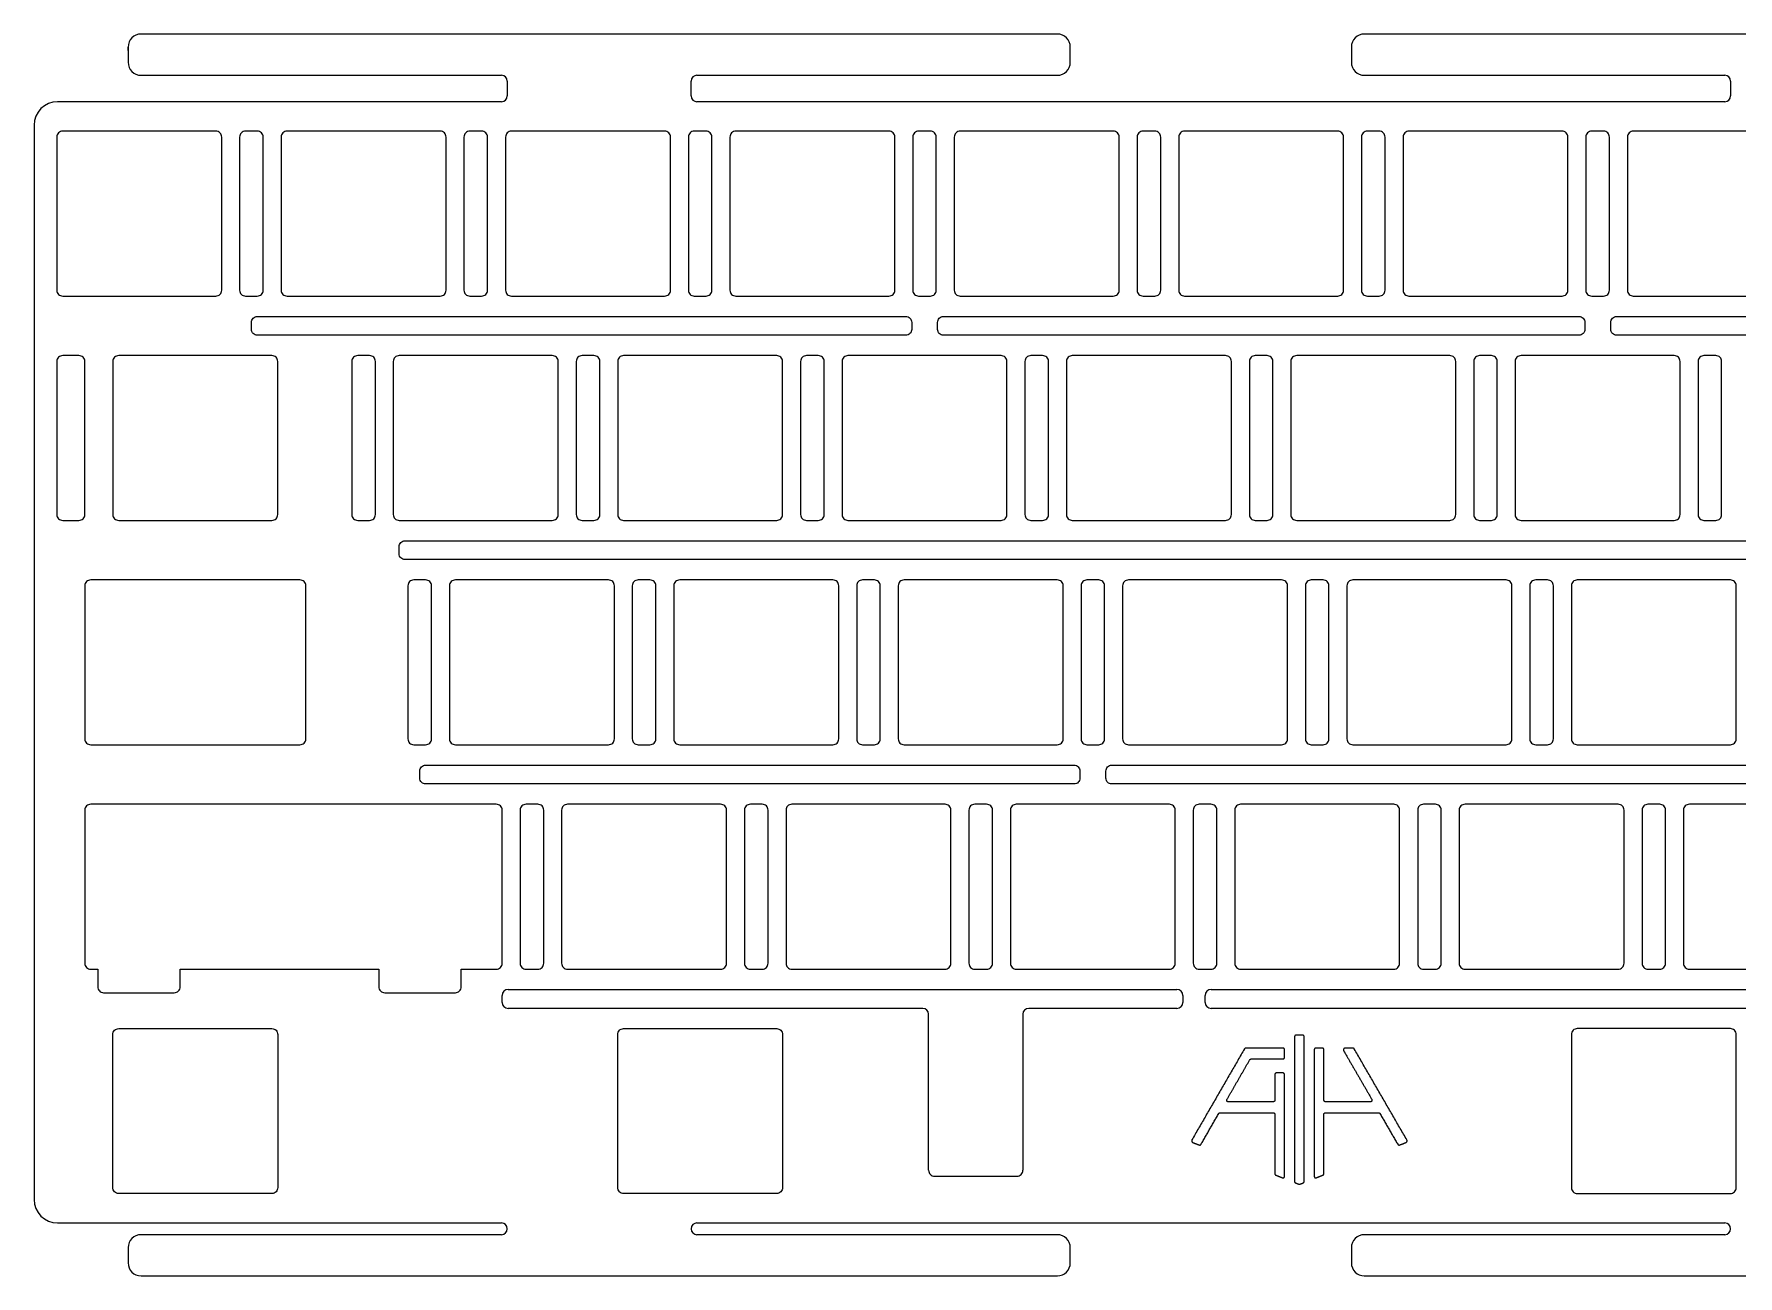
# Model space of a CAD drawing. Header units: millimetres. Extents: x 12638 to 12941, y -758 to -653.
# Drawn here: x 12637.8 to 12782.5, y -758 to -652.6 of the extents above; entities that cross this region are included whole.
import ezdxf

# ---------------------------------------------------------------- set-up
doc = ezdxf.new("R2010")
doc.units = ezdxf.units.MM
doc.layers.add('Default', color=7, linetype='Continuous', true_color=0x000000)
doc.layers.add('Make2D$可见线$曲线', color=7, linetype='Continuous', true_color=0x000000)

msp = doc.modelspace()

# ---------------------------------------------------------------- linework, layer by layer
at = {"layer": 'Default'}
for p, q in [((12645.79, -653.95), (12645.79, -653.65)), ((12645.79, -653.65), (12645.79, -654.95)), ((12724.69, -652.55), (12646.89, -652.55)), ((12725.79, -653.95), (12725.79, -653.65)), ((12749.65, -653.65), (12749.65, -654.95)), ((12828.55, -652.55), (12750.75, -652.55)), ((12725.79, -654.95), (12725.79, -653.95)), ((12646.89, -656.05), (12656.89, -656.05)), ((12656.89, -656.05), (12677.49, -656.05)), ((12677.99, -656.55), (12677.99, -657.8)), ((12693.59, -657.8), (12693.59, -656.55)), ((12694.09, -656.05), (12714.69, -656.05)), ((12714.69, -656.05), (12724.69, -656.05)), ((12750.75, -656.05), (12760.75, -656.05)), ((12760.75, -656.05), (12781.35, -656.05)), ((12781.85, -656.55), (12781.85, -657.8)), ((12677.49, -658.3), (12639.81, -658.3)), ((12781.35, -658.3), (12694.09, -658.3)), ((12637.81, -660.3), (12637.81, -660.3)), ((12637.81, -660.3), (12637.81, -751.5)), ((12653.24, -660.8), (12640.24, -660.8)), ((12672.29, -660.8), (12659.29, -660.8)), ((12691.34, -660.8), (12678.34, -660.8)), ((12710.39, -660.8), (12697.39, -660.8)), ((12729.44, -660.8), (12716.44, -660.8)), ((12748.49, -660.8), (12735.49, -660.8)), ((12767.54, -660.8), (12754.54, -660.8)), ((12786.59, -660.8), (12773.59, -660.8)), ((12639.74, -661.3), (12639.74, -674.3)), ((12653.74, -674.3), (12653.74, -661.3)), ((12658.79, -661.3), (12658.79, -674.3)), ((12672.79, -674.3), (12672.79, -661.3)), ((12677.84, -661.3), (12677.84, -674.3)), ((12691.84, -674.3), (12691.84, -661.3)), ((12696.89, -661.3), (12696.89, -674.3)), ((12710.89, -674.3), (12710.89, -661.3)), ((12715.94, -661.3), (12715.94, -674.3)), ((12729.94, -674.3), (12729.94, -661.3)), ((12734.99, -661.3), (12734.99, -674.3)), ((12748.99, -674.3), (12748.99, -661.3)), ((12754.04, -661.3), (12754.04, -674.3)), ((12768.04, -674.3), (12768.04, -661.3)), ((12773.09, -661.3), (12773.09, -674.3)), ((12640.24, -674.8), (12653.24, -674.8)), ((12659.29, -674.8), (12672.29, -674.8)), ((12678.34, -674.8), (12691.34, -674.8)), ((12697.39, -674.8), (12710.39, -674.8)), ((12716.44, -674.8), (12729.44, -674.8)), ((12735.49, -674.8), (12748.49, -674.8)), ((12754.54, -674.8), (12767.54, -674.8)), ((12773.59, -674.8), (12786.59, -674.8)), ((12658, -679.85), (12645, -679.85)), ((12681.81, -679.85), (12668.81, -679.85)), ((12700.86, -679.85), (12687.86, -679.85)), ((12719.91, -679.85), (12706.91, -679.85)), ((12738.96, -679.85), (12725.96, -679.85)), ((12758.01, -679.85), (12745.01, -679.85)), ((12777.06, -679.85), (12764.06, -679.85)), ((12644.5, -680.35), (12644.5, -693.35)), ((12658.5, -693.35), (12658.5, -680.35)), ((12668.31, -680.35), (12668.31, -693.35)), ((12682.31, -693.35), (12682.31, -680.35)), ((12687.36, -680.35), (12687.36, -693.35)), ((12701.36, -693.35), (12701.36, -680.35)), ((12706.41, -680.35), (12706.41, -693.35)), ((12720.41, -693.35), (12720.41, -680.35)), ((12725.46, -680.35), (12725.46, -693.35)), ((12739.46, -693.35), (12739.46, -680.35)), ((12744.51, -680.35), (12744.51, -693.35)), ((12758.51, -693.35), (12758.51, -680.35)), ((12763.56, -680.35), (12763.56, -693.35)), ((12777.56, -693.35), (12777.56, -680.35)), ((12645, -693.85), (12658, -693.85)), ((12668.81, -693.85), (12681.81, -693.85)), ((12687.86, -693.85), (12700.86, -693.85)), ((12706.91, -693.85), (12719.91, -693.85)), ((12725.96, -693.85), (12738.96, -693.85)), ((12745.01, -693.85), (12758.01, -693.85)), ((12764.06, -693.85), (12777.06, -693.85)), ((12642.12, -699.4), (12642.12, -712.4)), ((12660.38, -698.9), (12642.62, -698.9)), ((12660.88, -712.4), (12660.88, -699.4)), ((12673.08, -699.4), (12673.08, -712.4)), ((12686.58, -698.9), (12673.58, -698.9)), ((12687.08, -712.4), (12687.08, -699.4)), ((12692.13, -699.4), (12692.13, -712.4)), ((12705.63, -698.9), (12692.63, -698.9)), ((12706.13, -712.4), (12706.13, -699.4)), ((12711.18, -699.4), (12711.18, -712.4)), ((12724.68, -698.9), (12711.68, -698.9)), ((12725.18, -712.4), (12725.18, -699.4)), ((12730.23, -699.4), (12730.23, -712.4)), ((12743.73, -698.9), (12730.73, -698.9)), ((12744.23, -712.4), (12744.23, -699.4)), ((12749.28, -699.4), (12749.28, -712.4)), ((12762.78, -698.9), (12749.78, -698.9)), ((12763.28, -712.4), (12763.28, -699.4)), ((12768.33, -699.4), (12768.33, -712.4)), ((12781.83, -698.9), (12768.83, -698.9)), ((12782.33, -712.4), (12782.33, -699.4)), ((12642.62, -712.9), (12660.38, -712.9)), ((12673.58, -712.9), (12686.58, -712.9)), ((12692.63, -712.9), (12705.63, -712.9)), ((12711.68, -712.9), (12724.68, -712.9)), ((12730.73, -712.9), (12743.73, -712.9)), ((12749.78, -712.9), (12762.78, -712.9)), ((12768.83, -712.9), (12781.83, -712.9)), ((12642.12, -718.45), (12642.12, -731.45)), ((12677.05, -717.95), (12642.62, -717.95)), ((12677.55, -731.45), (12677.55, -718.45)), ((12682.6, -718.45), (12682.6, -731.45)), ((12696.1, -717.95), (12683.1, -717.95)), ((12696.6, -731.45), (12696.6, -718.45)), ((12701.65, -718.45), (12701.65, -731.45)), ((12715.15, -717.95), (12702.15, -717.95)), ((12715.65, -731.45), (12715.65, -718.45)), ((12720.7, -718.45), (12720.7, -731.45)), ((12720.7, -718.45), (12720.7, -731.45)), ((12734.2, -717.95), (12721.2, -717.95)), ((12734.2, -717.95), (12721.2, -717.95)), ((12734.7, -731.45), (12734.7, -718.45)), ((12734.7, -731.45), (12734.7, -718.45)), ((12739.75, -718.45), (12739.75, -731.45)), ((12753.25, -717.95), (12740.25, -717.95)), ((12753.75, -731.45), (12753.75, -718.45)), ((12758.8, -718.45), (12758.8, -731.45)), ((12772.3, -717.95), (12759.3, -717.95)), ((12772.8, -731.45), (12772.8, -718.45)), ((12777.85, -718.45), (12777.85, -731.45)), ((12791.35, -717.95), (12778.35, -717.95)), ((12683.1, -731.95), (12696.1, -731.95)), ((12702.15, -731.95), (12715.15, -731.95)), ((12721.2, -731.95), (12734.2, -731.95)), ((12721.2, -731.95), (12734.2, -731.95)), ((12740.25, -731.95), (12753.25, -731.95)), ((12759.3, -731.95), (12772.3, -731.95)), ((12778.35, -731.95), (12791.35, -731.95)), ((12643.71, -733.95), (12649.71, -733.95)), ((12667.58, -733.95), (12673.58, -733.95)), ((12677.55, -734.78), (12677.55, -734.18)), ((12678.05, -733.68), (12734.84, -733.68)), ((12735.34, -734.18), (12735.34, -734.78)), ((12737.24, -734.78), (12737.24, -734.18)), ((12737.74, -733.68), (12802.32, -733.68)), ((12713.26, -735.28), (12678.05, -735.28)), ((12713.76, -749.03), (12713.76, -735.78)), ((12721.76, -735.78), (12721.76, -749.03)), ((12734.84, -735.28), (12722.26, -735.28)), ((12802.32, -735.28), (12737.74, -735.28)), ((12714.26, -749.53), (12721.26, -749.53)), ((12639.81, -753.5), (12639.81, -753.5)), ((12639.81, -753.5), (12644.69, -753.5)), ((12644.69, -753.5), (12677.49, -753.5)), ((12694.09, -753.5), (12781.35, -753.5)), ((12677.49, -754.5), (12646.89, -754.5)), ((12724.69, -754.5), (12694.09, -754.5)), ((12781.35, -754.5), (12750.75, -754.5)), ((12645.79, -755.6), (12645.79, -756.9)), ((12725.79, -756.9), (12725.79, -755.6)), ((12749.65, -755.6), (12749.65, -756.9)), ((12646.89, -758), (12724.69, -758)), ((12750.75, -758), (12828.55, -758))]:
    msp.add_line(p, q, dxfattribs=at)
for points in [[(12640.24, -660.8), (12640.24, -660.8, 0.414214), (12639.74, -661.3)], [(12653.74, -661.3), (12653.74, -661.3, 0.414214), (12653.24, -660.8)], [(12659.29, -660.8), (12659.29, -660.8, 0.414214), (12658.79, -661.3)], [(12672.79, -661.3), (12672.79, -661.3, 0.414214), (12672.29, -660.8)], [(12678.34, -660.8), (12678.34, -660.8, 0.414214), (12677.84, -661.3)], [(12691.84, -661.3), (12691.84, -661.3, 0.414214), (12691.34, -660.8)], [(12697.39, -660.8), (12697.39, -660.8, 0.414214), (12696.89, -661.3)], [(12710.89, -661.3), (12710.89, -661.3, 0.414214), (12710.39, -660.8)], [(12716.44, -660.8), (12716.44, -660.8, 0.414214), (12715.94, -661.3)], [(12729.94, -661.3), (12729.94, -661.3, 0.414214), (12729.44, -660.8)], [(12735.49, -660.8), (12735.49, -660.8, 0.414214), (12734.99, -661.3)], [(12748.99, -661.3), (12748.99, -661.3, 0.414214), (12748.49, -660.8)], [(12754.54, -660.8), (12754.54, -660.8, 0.414214), (12754.04, -661.3)], [(12768.04, -661.3), (12768.04, -661.3, 0.414214), (12767.54, -660.8)], [(12773.59, -660.8), (12773.59, -660.8, 0.414214), (12773.09, -661.3)], [(12639.74, -674.3), (12639.74, -674.3, 0.414214), (12640.24, -674.8)], [(12653.24, -674.8), (12653.24, -674.8, 0.414214), (12653.74, -674.3)], [(12658.79, -674.3), (12658.79, -674.3, 0.414214), (12659.29, -674.8)], [(12672.29, -674.8), (12672.29, -674.8, 0.414214), (12672.79, -674.3)], [(12677.84, -674.3), (12677.84, -674.3, 0.414214), (12678.34, -674.8)], [(12691.34, -674.8), (12691.34, -674.8, 0.414214), (12691.84, -674.3)], [(12696.89, -674.3), (12696.89, -674.3, 0.414214), (12697.39, -674.8)], [(12710.39, -674.8), (12710.39, -674.8, 0.414214), (12710.89, -674.3)], [(12715.94, -674.3), (12715.94, -674.3, 0.414214), (12716.44, -674.8)], [(12729.44, -674.8), (12729.44, -674.8, 0.414214), (12729.94, -674.3)], [(12734.99, -674.3), (12734.99, -674.3, 0.414214), (12735.49, -674.8)], [(12748.49, -674.8), (12748.49, -674.8, 0.414214), (12748.99, -674.3)], [(12754.04, -674.3), (12754.04, -674.3, 0.414214), (12754.54, -674.8)], [(12767.54, -674.8), (12767.54, -674.8, 0.414214), (12768.04, -674.3)], [(12773.09, -674.3), (12773.09, -674.3, 0.414214), (12773.59, -674.8)], [(12645, -679.85), (12645, -679.85, 0.414214), (12644.5, -680.35)], [(12658.5, -680.35), (12658.5, -680.35, 0.414214), (12658, -679.85)], [(12668.81, -679.85), (12668.81, -679.85, 0.414214), (12668.31, -680.35)], [(12682.31, -680.35), (12682.31, -680.35, 0.414214), (12681.81, -679.85)], [(12687.86, -679.85), (12687.86, -679.85, 0.414214), (12687.36, -680.35)], [(12701.36, -680.35), (12701.36, -680.35, 0.414214), (12700.86, -679.85)], [(12706.91, -679.85), (12706.91, -679.85, 0.414214), (12706.41, -680.35)], [(12720.41, -680.35), (12720.41, -680.35, 0.414214), (12719.91, -679.85)], [(12725.96, -679.85), (12725.96, -679.85, 0.414214), (12725.46, -680.35)], [(12739.46, -680.35), (12739.46, -680.35, 0.414214), (12738.96, -679.85)], [(12745.01, -679.85), (12745.01, -679.85, 0.414214), (12744.51, -680.35)], [(12758.51, -680.35), (12758.51, -680.35, 0.414214), (12758.01, -679.85)], [(12764.06, -679.85), (12764.06, -679.85, 0.414214), (12763.56, -680.35)], [(12777.56, -680.35), (12777.56, -680.35, 0.414214), (12777.06, -679.85)], [(12644.5, -693.35), (12644.5, -693.35, 0.414214), (12645, -693.85)], [(12658, -693.85), (12658, -693.85, 0.414214), (12658.5, -693.35)], [(12668.31, -693.35), (12668.31, -693.35, 0.414214), (12668.81, -693.85)], [(12681.81, -693.85), (12681.81, -693.85, 0.414214), (12682.31, -693.35)], [(12687.36, -693.35), (12687.36, -693.35, 0.414214), (12687.86, -693.85)], [(12700.86, -693.85), (12700.86, -693.85, 0.414214), (12701.36, -693.35)], [(12706.41, -693.35), (12706.41, -693.35, 0.414214), (12706.91, -693.85)], [(12719.91, -693.85), (12719.91, -693.85, 0.414214), (12720.41, -693.35)], [(12725.46, -693.35), (12725.46, -693.35, 0.414214), (12725.96, -693.85)], [(12738.96, -693.85), (12738.96, -693.85, 0.414214), (12739.46, -693.35)], [(12744.51, -693.35), (12744.51, -693.35, 0.414214), (12745.01, -693.85)], [(12758.01, -693.85), (12758.01, -693.85, 0.414214), (12758.51, -693.35)], [(12763.56, -693.35), (12763.56, -693.35, 0.414214), (12764.06, -693.85)], [(12777.06, -693.85), (12777.06, -693.85, 0.414214), (12777.56, -693.35)], [(12642.62, -698.9), (12642.62, -698.9, 0.414214), (12642.12, -699.4)], [(12660.88, -699.4), (12660.88, -699.4, 0.414214), (12660.38, -698.9)], [(12673.58, -698.9), (12673.58, -698.9, 0.414214), (12673.08, -699.4)], [(12687.08, -699.4), (12687.08, -699.4, 0.414214), (12686.58, -698.9)], [(12692.63, -698.9), (12692.63, -698.9, 0.414214), (12692.13, -699.4)], [(12706.13, -699.4), (12706.13, -699.4, 0.414214), (12705.63, -698.9)], [(12711.68, -698.9), (12711.68, -698.9, 0.414214), (12711.18, -699.4)], [(12725.18, -699.4), (12725.18, -699.4, 0.414214), (12724.68, -698.9)], [(12730.73, -698.9), (12730.73, -698.9, 0.414214), (12730.23, -699.4)], [(12744.23, -699.4), (12744.23, -699.4, 0.414214), (12743.73, -698.9)], [(12749.78, -698.9), (12749.78, -698.9, 0.414214), (12749.28, -699.4)], [(12763.28, -699.4), (12763.28, -699.4, 0.414214), (12762.78, -698.9)], [(12768.83, -698.9), (12768.83, -698.9, 0.414214), (12768.33, -699.4)], [(12782.33, -699.4), (12782.33, -699.4, 0.414214), (12781.83, -698.9)], [(12642.12, -712.4), (12642.12, -712.4, 0.414214), (12642.62, -712.9)], [(12660.38, -712.9), (12660.38, -712.9, 0.414214), (12660.88, -712.4)], [(12673.08, -712.4), (12673.08, -712.4, 0.414214), (12673.58, -712.9)], [(12686.58, -712.9), (12686.58, -712.9, 0.414214), (12687.08, -712.4)], [(12692.13, -712.4), (12692.13, -712.4, 0.414214), (12692.63, -712.9)], [(12705.63, -712.9), (12705.63, -712.9, 0.414214), (12706.13, -712.4)], [(12711.18, -712.4), (12711.18, -712.4, 0.414214), (12711.68, -712.9)], [(12724.68, -712.9), (12724.68, -712.9, 0.414214), (12725.18, -712.4)], [(12730.23, -712.4), (12730.23, -712.4, 0.414214), (12730.73, -712.9)], [(12743.73, -712.9), (12743.73, -712.9, 0.414214), (12744.23, -712.4)], [(12749.28, -712.4), (12749.28, -712.4, 0.414214), (12749.78, -712.9)], [(12762.78, -712.9), (12762.78, -712.9, 0.414214), (12763.28, -712.4)], [(12768.33, -712.4), (12768.33, -712.4, 0.414214), (12768.83, -712.9)], [(12781.83, -712.9), (12781.83, -712.9, 0.414214), (12782.33, -712.4)], [(12642.62, -717.95), (12642.62, -717.95, 0.414214), (12642.12, -718.45)], [(12677.55, -718.45), (12677.55, -718.45, 0.414214), (12677.05, -717.95)], [(12683.1, -717.95), (12683.1, -717.95, 0.414214), (12682.6, -718.45)], [(12696.6, -718.45), (12696.6, -718.45, 0.414214), (12696.1, -717.95)], [(12702.15, -717.95), (12702.15, -717.95, 0.414214), (12701.65, -718.45)], [(12715.65, -718.45), (12715.65, -718.45, 0.414214), (12715.15, -717.95)], [(12721.2, -717.95), (12721.2, -717.95, 0.414214), (12720.7, -718.45)], [(12721.2, -717.95), (12721.2, -717.95, 0.414214), (12720.7, -718.45)], [(12734.7, -718.45), (12734.7, -718.45, 0.414214), (12734.2, -717.95)], [(12734.7, -718.45), (12734.7, -718.45, 0.414214), (12734.2, -717.95)], [(12740.25, -717.95), (12740.25, -717.95, 0.414214), (12739.75, -718.45)], [(12753.75, -718.45), (12753.75, -718.45, 0.414214), (12753.25, -717.95)], [(12759.3, -717.95), (12759.3, -717.95, 0.414214), (12758.8, -718.45)], [(12772.8, -718.45), (12772.8, -718.45, 0.414214), (12772.3, -717.95)], [(12778.35, -717.95), (12778.35, -717.95, 0.414214), (12777.85, -718.45)], [(12642.12, -731.45), (12642.12, -731.45, 0.414214), (12642.62, -731.95)], [(12677.05, -731.95), (12677.05, -731.95, 0.414214), (12677.55, -731.45)], [(12682.6, -731.45), (12682.6, -731.45, 0.414214), (12683.1, -731.95)], [(12696.1, -731.95), (12696.1, -731.95, 0.414214), (12696.6, -731.45)], [(12701.65, -731.45), (12701.65, -731.45, 0.414214), (12702.15, -731.95)], [(12715.15, -731.95), (12715.15, -731.95, 0.414214), (12715.65, -731.45)], [(12720.7, -731.45), (12720.7, -731.45, 0.414214), (12721.2, -731.95)], [(12720.7, -731.45), (12720.7, -731.45, 0.414214), (12721.2, -731.95)], [(12734.2, -731.95), (12734.2, -731.95, 0.414214), (12734.7, -731.45)], [(12734.2, -731.95), (12734.2, -731.95, 0.414214), (12734.7, -731.45)], [(12739.75, -731.45), (12739.75, -731.45, 0.414214), (12740.25, -731.95)], [(12753.25, -731.95), (12753.25, -731.95, 0.414214), (12753.75, -731.45)], [(12758.8, -731.45), (12758.8, -731.45, 0.414214), (12759.3, -731.95)], [(12772.3, -731.95), (12772.3, -731.95, 0.414214), (12772.8, -731.45)], [(12777.85, -731.45), (12777.85, -731.45, 0.414214), (12778.35, -731.95)], [(12643.21, -733.45), (12643.21, -733.45, 0.414214), (12643.71, -733.95)], [(12649.71, -733.95), (12649.71, -733.95, 0.414214), (12650.21, -733.45)], [(12667.08, -733.45), (12667.08, -733.45, 0.414214), (12667.58, -733.95)], [(12673.58, -733.95), (12673.58, -733.95, 0.414214), (12674.08, -733.45)], [(12713.76, -749.03), (12713.76, -749.03, 0.414214), (12714.26, -749.53)], [(12721.26, -749.53), (12721.26, -749.53, 0.414214), (12721.76, -749.03)]]:
    msp.add_lwpolyline(points, format="xyb", dxfattribs=at)
for points in [[(12655.26, -661.3), (12655.26, -674.3, 0.414214), (12655.76, -674.8), (12656.76, -674.8, 0.414214), (12657.26, -674.3), (12657.26, -661.3, 0.414214), (12656.76, -660.8), (12655.76, -660.8, 0.414214)], [(12674.31, -661.3), (12674.31, -674.3, 0.414214), (12674.81, -674.8), (12675.81, -674.8, 0.414214), (12676.31, -674.3), (12676.31, -661.3, 0.414214), (12675.81, -660.8), (12674.81, -660.8, 0.414214)], [(12693.36, -661.3), (12693.36, -674.3, 0.414214), (12693.86, -674.8), (12694.86, -674.8, 0.414214), (12695.36, -674.3), (12695.36, -661.3, 0.414214), (12694.86, -660.8), (12693.86, -660.8, 0.414214)], [(12712.41, -661.3), (12712.41, -674.3, 0.414214), (12712.91, -674.8), (12713.91, -674.8, 0.414214), (12714.41, -674.3), (12714.41, -661.3, 0.414214), (12713.91, -660.8), (12712.91, -660.8, 0.414214)], [(12731.46, -661.3), (12731.46, -674.3, 0.414214), (12731.96, -674.8), (12732.96, -674.8, 0.414214), (12733.46, -674.3), (12733.46, -661.3, 0.414214), (12732.96, -660.8), (12731.96, -660.8, 0.414214)], [(12750.51, -661.3), (12750.51, -674.3, 0.414214), (12751.01, -674.8), (12752.01, -674.8, 0.414214), (12752.51, -674.3), (12752.51, -661.3, 0.414214), (12752.01, -660.8), (12751.01, -660.8, 0.414214)], [(12769.56, -661.3), (12769.56, -674.3, 0.414214), (12770.06, -674.8), (12771.06, -674.8, 0.414214), (12771.56, -674.3), (12771.56, -661.3, 0.414214), (12771.06, -660.8), (12770.06, -660.8, 0.414214)], [(12711.82, -678.13), (12656.77, -678.13, -0.414214), (12656.27, -677.63), (12656.27, -677.03, -0.414214), (12656.77, -676.53), (12711.82, -676.53, -0.414214), (12712.32, -677.03), (12712.32, -677.63, -0.414214)], [(12768.97, -678.13), (12715.02, -678.13, -0.414214), (12714.52, -677.63), (12714.52, -677.03, -0.414214), (12715.02, -676.53), (12768.97, -676.53, -0.414214), (12769.47, -677.03), (12769.47, -677.63, -0.414214)], [(12826.12, -678.13), (12772.17, -678.13, -0.414214), (12771.67, -677.63), (12771.67, -677.03, -0.414214), (12772.17, -676.53), (12826.12, -676.53, -0.414214), (12826.62, -677.03), (12826.62, -677.63, -0.414214)], [(12641.62, -679.85), (12640.24, -679.85), (12640.24, -679.85, 0.414214), (12639.74, -680.35), (12639.74, -693.35), (12639.74, -693.35, 0.414214), (12640.24, -693.85), (12641.62, -693.85), (12641.62, -693.85, 0.414214), (12642.12, -693.35), (12642.12, -680.35), (12642.12, -680.35, 0.414214)], [(12664.79, -680.35), (12664.79, -693.35, 0.414214), (12665.29, -693.85), (12666.29, -693.85, 0.414214), (12666.79, -693.35), (12666.79, -680.35, 0.414214), (12666.29, -679.85), (12665.29, -679.85, 0.414214)], [(12683.84, -680.35), (12683.84, -693.35, 0.414214), (12684.34, -693.85), (12685.34, -693.85, 0.414214), (12685.84, -693.35), (12685.84, -680.35, 0.414214), (12685.34, -679.85), (12684.34, -679.85, 0.414214)], [(12702.89, -680.35), (12702.89, -693.35, 0.414214), (12703.39, -693.85), (12704.39, -693.85, 0.414214), (12704.89, -693.35), (12704.89, -680.35, 0.414214), (12704.39, -679.85), (12703.39, -679.85, 0.414214)], [(12721.94, -680.35), (12721.94, -693.35, 0.414214), (12722.44, -693.85), (12723.44, -693.85, 0.414214), (12723.94, -693.35), (12723.94, -680.35, 0.414214), (12723.44, -679.85), (12722.44, -679.85, 0.414214)], [(12740.99, -680.35), (12740.99, -693.35, 0.414214), (12741.49, -693.85), (12742.49, -693.85, 0.414214), (12742.99, -693.35), (12742.99, -680.35, 0.414214), (12742.49, -679.85), (12741.49, -679.85, 0.414214)], [(12760.04, -680.35), (12760.04, -693.35, 0.414214), (12760.54, -693.85), (12761.54, -693.85, 0.414214), (12762.04, -693.35), (12762.04, -680.35, 0.414214), (12761.54, -679.85), (12760.54, -679.85, 0.414214)], [(12779.09, -680.35), (12779.09, -693.35, 0.414214), (12779.59, -693.85), (12780.59, -693.85, 0.414214), (12781.09, -693.35), (12781.09, -680.35, 0.414214), (12780.59, -679.85), (12779.59, -679.85, 0.414214)], [(12876.58, -697.18), (12669.31, -697.18, -0.414214), (12668.81, -696.68), (12668.81, -696.08, -0.414214), (12669.31, -695.58), (12876.58, -695.58, -0.414214), (12877.08, -696.08), (12877.08, -696.68, -0.414214)], [(12669.55, -699.4), (12669.55, -712.4, 0.414214), (12670.05, -712.9), (12671.05, -712.9, 0.414214), (12671.55, -712.4), (12671.55, -699.4, 0.414214), (12671.05, -698.9), (12670.05, -698.9, 0.414214)], [(12688.6, -699.4), (12688.6, -712.4, 0.414214), (12689.1, -712.9), (12690.1, -712.9, 0.414214), (12690.6, -712.4), (12690.6, -699.4, 0.414214), (12690.1, -698.9), (12689.1, -698.9, 0.414214)], [(12707.65, -699.4), (12707.65, -712.4, 0.414214), (12708.15, -712.9), (12709.15, -712.9, 0.414214), (12709.65, -712.4), (12709.65, -699.4, 0.414214), (12709.15, -698.9), (12708.15, -698.9, 0.414214)], [(12726.7, -699.4), (12726.7, -712.4, 0.414214), (12727.2, -712.9), (12728.2, -712.9, 0.414214), (12728.7, -712.4), (12728.7, -699.4, 0.414214), (12728.2, -698.9), (12727.2, -698.9, 0.414214)], [(12745.75, -699.4), (12745.75, -712.4, 0.414214), (12746.25, -712.9), (12747.25, -712.9, 0.414214), (12747.75, -712.4), (12747.75, -699.4, 0.414214), (12747.25, -698.9), (12746.25, -698.9, 0.414214)], [(12764.8, -699.4), (12764.8, -712.4, 0.414214), (12765.3, -712.9), (12766.3, -712.9, 0.414214), (12766.8, -712.4), (12766.8, -699.4, 0.414214), (12766.3, -698.9), (12765.3, -698.9, 0.414214)], [(12726.11, -716.23), (12671.06, -716.23, -0.414214), (12670.56, -715.73), (12670.56, -715.13, -0.414214), (12671.06, -714.63), (12726.11, -714.63, -0.414214), (12726.61, -715.13), (12726.61, -715.73, -0.414214)], [(12783.26, -716.23), (12729.31, -716.23, -0.414214), (12728.81, -715.73), (12728.81, -715.13, -0.414214), (12729.31, -714.63), (12783.26, -714.63, -0.414214), (12783.76, -715.13), (12783.76, -715.73, -0.414214)], [(12679.08, -718.45), (12679.08, -731.45, 0.414214), (12679.58, -731.95), (12680.58, -731.95, 0.414214), (12681.08, -731.45), (12681.08, -718.45, 0.414214), (12680.58, -717.95), (12679.58, -717.95, 0.414214)], [(12698.13, -718.45), (12698.13, -731.45, 0.414214), (12698.63, -731.95), (12699.63, -731.95, 0.414214), (12700.13, -731.45), (12700.13, -718.45, 0.414214), (12699.63, -717.95), (12698.63, -717.95, 0.414214)], [(12717.18, -718.45), (12717.18, -731.45, 0.414214), (12717.68, -731.95), (12718.68, -731.95, 0.414214), (12719.18, -731.45), (12719.18, -718.45, 0.414214), (12718.68, -717.95), (12717.68, -717.95, 0.414214)], [(12736.23, -718.45), (12736.23, -731.45, 0.414214), (12736.73, -731.95), (12737.73, -731.95, 0.414214), (12738.23, -731.45), (12738.23, -718.45, 0.414214), (12737.73, -717.95), (12736.73, -717.95, 0.414214)], [(12755.28, -718.45), (12755.28, -731.45, 0.414214), (12755.78, -731.95), (12756.78, -731.95, 0.414214), (12757.28, -731.45), (12757.28, -718.45, 0.414214), (12756.78, -717.95), (12755.78, -717.95, 0.414214)], [(12774.33, -718.45), (12774.33, -731.45, 0.414214), (12774.83, -731.95), (12775.83, -731.95, 0.414214), (12776.33, -731.45), (12776.33, -718.45, 0.414214), (12775.83, -717.95), (12774.83, -717.95, 0.414214)], [(12644.5, -737.5), (12644.5, -737.5, -0.414214), (12645, -737), (12658, -737), (12658, -737, -0.414214), (12658.5, -737.5), (12658.5, -750.5), (12658.5, -750.5, -0.414214), (12658, -751), (12645, -751), (12645, -751, -0.414214), (12644.5, -750.5)], [(12687.36, -737.5), (12687.36, -737.5, -0.414214), (12687.86, -737), (12700.86, -737), (12700.86, -737, -0.414214), (12701.36, -737.5), (12701.36, -750.5), (12701.36, -750.5, -0.414214), (12700.86, -751), (12687.86, -751), (12687.86, -751, -0.414214), (12687.36, -750.5)], [(12782.33, -737.5), (12782.33, -737.5, 0.414214), (12781.83, -737), (12768.83, -737), (12768.83, -737, 0.414214), (12768.33, -737.5), (12768.33, -750.5), (12768.33, -750.5, 0.414214), (12768.83, -751), (12781.83, -751), (12781.83, -751, 0.414214), (12782.33, -750.5)]]:
    msp.add_lwpolyline(points, format="xyb", close=True, dxfattribs=at)
for points in [[(12642.62, -731.95), (12643.21, -731.95), (12643.21, -733.45)], [(12650.21, -733.45), (12650.21, -731.95), (12667.08, -731.95), (12667.08, -733.45)], [(12674.08, -733.45), (12674.08, -731.95), (12677.05, -731.95)]]:
    msp.add_lwpolyline(points, dxfattribs=at)
for centre, radius, start, end in [((12646.89, -653.65), 1.1, 90, 180), ((12724.69, -653.65), 1.1, 360, 90), ((12750.75, -653.65), 1.1, 90, 180), ((12646.89, -654.95), 1.1, 180, 270), ((12724.69, -654.95), 1.1, 270, 360), ((12750.75, -654.95), 1.1, 180, 270), ((12677.49, -656.55), 0.5, 0, 90), ((12694.09, -656.55), 0.5, 90, 180), ((12781.35, -656.55), 0.5, 0, 90), ((12677.49, -657.8), 0.5, 270, 0), ((12694.09, -657.8), 0.5, 180, 270), ((12781.35, -657.8), 0.5, 270, 0), ((12639.81, -660.3), 2, 90, 180), ((12678.05, -734.18), 0.5, 90, 180), ((12678.05, -734.78), 0.5, 180, 270), ((12734.84, -734.18), 0.5, 0, 90), ((12734.84, -734.78), 0.5, 270, 0), ((12737.74, -734.18), 0.5, 90, 180), ((12737.74, -734.78), 0.5, 180, 270), ((12713.26, -735.78), 0.5, 0, 90), ((12722.26, -735.78), 0.5, 90, 180), ((12639.81, -751.5), 2, 180, 270), ((12677.49, -754), 0.5, 0, 90), ((12694.09, -754), 0.5, 90, 180), ((12781.35, -754), 0.5, 0, 90), ((12646.89, -755.6), 1.1, 90, 180), ((12677.49, -754), 0.5, 270, 0), ((12694.09, -754), 0.5, 180, 270), ((12724.69, -755.6), 1.1, 0, 90), ((12750.75, -755.6), 1.1, 90, 180), ((12781.35, -754), 0.5, 270, 0), ((12646.89, -756.9), 1.1, 180, 270), ((12724.69, -756.9), 1.1, 270, 360), ((12750.75, -756.9), 1.1, 180, 270)]:
    msp.add_arc(centre, radius, start, end, dxfattribs=at)
at = {"layer": 'Make2D$可见线$曲线', "color": 18, "lineweight": -3, "true_color": 0x000000}
for points, weights in [([(12744.95, -737.56), (12744.82, -737.56), (12744.82, -737.71)], [1, 0.707106781187, 1]), ([(12745.65, -737.71), (12745.65, -737.56), (12745.52, -737.56)], [1, 0.707106781187, 1]), ([(12740.69, -738.66), (12740.61, -738.66), (12740.57, -738.73)], [1, 0.876440815607, 1]), ([(12743.98, -738.81), (12743.98, -738.66), (12743.85, -738.66)], [1, 0.707106781187, 1]), ([(12746.62, -738.66), (12746.49, -738.66), (12746.49, -738.81)], [1, 0.707106781187, 1]), ([(12747.32, -738.81), (12747.32, -738.66), (12747.19, -738.66)], [1, 0.707106781187, 1]), ([(12749.9, -738.73), (12749.86, -738.66), (12749.79, -738.66)], [1, 0.876440815606, 1]), ([(12741.03, -739.64), (12741.07, -739.58), (12741.15, -739.58)], [1, 0.876440815606, 1]), ([(12743.85, -739.58), (12743.98, -739.58), (12743.98, -739.43)], [1, 0.707106781187, 1]), ([(12743.28, -740.77), (12743.15, -740.77), (12743.15, -740.92)], [1, 0.707106781187, 1]), ([(12743.98, -740.92), (12743.98, -740.77), (12743.85, -740.77)], [1, 0.707106781186, 1]), ([(12743.15, -743.09), (12743.15, -743.22), (12743.01, -743.22)], [1, 0.707106781187, 1]), ([(12747.46, -743.22), (12747.32, -743.22), (12747.32, -743.07)], [1, 0.707106781187, 1]), ([(12738.39, -744.21), (12738.43, -744.14), (12738.51, -744.14)], [1, 0.876440815606, 1]), ([(12743.01, -744.14), (12743.15, -744.14), (12743.15, -744.28)], [1, 0.707106781186, 1]), ([(12747.32, -744.29), (12747.32, -744.14), (12747.46, -744.14)], [1, 0.707106781187, 1]), ([(12751.96, -744.14), (12752.04, -744.14), (12752.08, -744.21)], [1, 0.876440815606, 1]), ([(12736.73, -746.88), (12736.83, -746.92), (12736.89, -746.82)], [1, 0.781326415921, 1]), ([(12753.59, -746.82), (12753.65, -746.92), (12753.75, -746.88)], [1, 0.781326415921, 1]), ([(12743.15, -749.3), (12743.15, -749.41), (12743.24, -749.44)], [1, 0.817484557316, 1]), ([(12747.23, -749.44), (12747.32, -749.41), (12747.32, -749.3)], [1, 0.817484557316, 1]), ([(12744.82, -749.96), (12744.82, -750.07), (12744.91, -750.1)], [1, 0.817484557316, 1]), ([(12745.19, -750.21), (12745.24, -750.23), (12745.28, -750.21)], [1, 0.941661307586, 1]), ([(12745.56, -750.1), (12745.65, -750.07), (12745.65, -749.96)], [1, 0.817484557316, 1])]:
    msp.add_rational_spline(points, weights, degree=2, dxfattribs=at)
for points in [[(12744.82, -737.71), (12744.82, -743.84), (12744.82, -749.96)], [(12745.52, -737.56), (12745.24, -737.56), (12744.95, -737.56)], [(12745.65, -749.96), (12745.65, -743.84), (12745.65, -737.71)], [(12740.57, -738.73), (12738.34, -742.59), (12736.11, -746.45)], [(12743.85, -738.66), (12742.27, -738.66), (12740.69, -738.66)], [(12743.98, -739.43), (12743.98, -739.12), (12743.98, -738.81)], [(12746.49, -738.81), (12746.49, -744.17), (12746.49, -749.53)], [(12747.19, -738.66), (12746.91, -738.66), (12746.62, -738.66)], [(12747.32, -743.07), (12747.32, -740.94), (12747.32, -738.81)], [(12749, -738.89), (12749.08, -739.02), (12749.15, -739.15)], [(12749.79, -738.66), (12749.45, -738.66), (12749.12, -738.66)], [(12749.15, -739.15), (12750.27, -741.07), (12751.38, -743)], [(12754.36, -746.45), (12752.13, -742.59), (12749.9, -738.73)], [(12739.1, -743), (12740.06, -741.32), (12741.03, -739.64)], [(12741.15, -739.58), (12742.15, -739.58), (12743.15, -739.58)], [(12743.15, -739.58), (12743.5, -739.58), (12743.85, -739.58)], [(12743.15, -740.92), (12743.15, -742), (12743.15, -743.09)], [(12743.85, -740.77), (12743.57, -740.77), (12743.28, -740.77)], [(12743.98, -749.53), (12743.98, -745.22), (12743.98, -740.92)], [(12743.01, -743.22), (12741.11, -743.22), (12739.21, -743.22)], [(12751.26, -743.22), (12749.36, -743.22), (12747.46, -743.22)], [(12736.89, -746.82), (12737.64, -745.52), (12738.39, -744.21)], [(12738.51, -744.14), (12740.76, -744.14), (12743.01, -744.14)], [(12743.15, -744.28), (12743.15, -746.79), (12743.15, -749.3)], [(12747.32, -749.3), (12747.32, -746.8), (12747.32, -744.29)], [(12747.46, -744.14), (12749.71, -744.14), (12751.96, -744.14)], [(12752.08, -744.21), (12752.83, -745.52), (12753.59, -746.82)], [(12736.18, -746.67), (12736.45, -746.78), (12736.73, -746.88)], [(12753.75, -746.88), (12754.02, -746.78), (12754.29, -746.67)], [(12743.24, -749.44), (12743.52, -749.55), (12743.8, -749.67)], [(12744.91, -750.1), (12745.05, -750.16), (12745.19, -750.21)], [(12745.28, -750.21), (12745.42, -750.16), (12745.56, -750.1)], [(12746.67, -749.67), (12746.95, -749.55), (12747.23, -749.44)]]:
    msp.add_open_spline(points, degree=2, dxfattribs=at)
for points, weights, knots in [([(12749.12, -738.66), (12749.04, -738.66), (12749, -738.73), (12748.96, -738.81), (12749, -738.89)], [1, 0.860671134034, 1, 0.860671134034, 1], [314.3063289, 314.3063289, 314.3063289, 314.4131709, 314.4131709, 314.5200129, 314.5200129, 314.5200129]), ([(12739.21, -743.22), (12739.13, -743.22), (12739.09, -743.15), (12739.05, -743.07), (12739.1, -743)], [1, 0.860671134034, 1, 0.860671134034, 1], [309.0900444, 309.0900444, 309.0900444, 309.1968864, 309.1968864, 309.3037284, 309.3037284, 309.3037284]), ([(12751.38, -743), (12751.42, -743.07), (12751.38, -743.15), (12751.34, -743.22), (12751.26, -743.22)], [1, 0.860671134034, 1, 0.860671134034, 1], [317.7989449, 317.7989449, 317.7989449, 317.9057869, 317.9057869, 318.0126289, 318.0126289, 318.0126289]), ([(12736.11, -746.45), (12736.08, -746.51), (12736.1, -746.58), (12736.12, -746.65), (12736.18, -746.67)], [1, 0.90114444169, 1, 0.90114444169, 1], [323.4164151, 323.4164151, 323.4164151, 323.5060939, 323.5060939, 323.5957727, 323.5957727, 323.5957727]), ([(12754.29, -746.67), (12754.35, -746.65), (12754.37, -746.58), (12754.4, -746.51), (12754.36, -746.45)], [1, 0.901144441689, 1, 0.901144441689, 1], [0, 0, 0, 0.0896788, 0.0896788, 0.1793576, 0.1793576, 0.1793576]), ([(12743.8, -749.67), (12743.87, -749.69), (12743.93, -749.65), (12743.98, -749.6), (12743.98, -749.53)], [1, 0.887679705031, 1, 0.887679705031, 1], [0, 0, 0, 0.095703, 0.095703, 0.191406, 0.191406, 0.191406]), ([(12746.49, -749.53), (12746.49, -749.6), (12746.55, -749.65), (12746.6, -749.69), (12746.67, -749.67)], [1, 0.887679705031, 1, 0.887679705031, 1], [331.8132472, 331.8132472, 331.8132472, 331.9089502, 331.9089502, 332.0046532, 332.0046532, 332.0046532])]:
    msp.add_rational_spline(points, weights, degree=2, knots=knots, dxfattribs=at)

doc.saveas('drawing.dxf')
